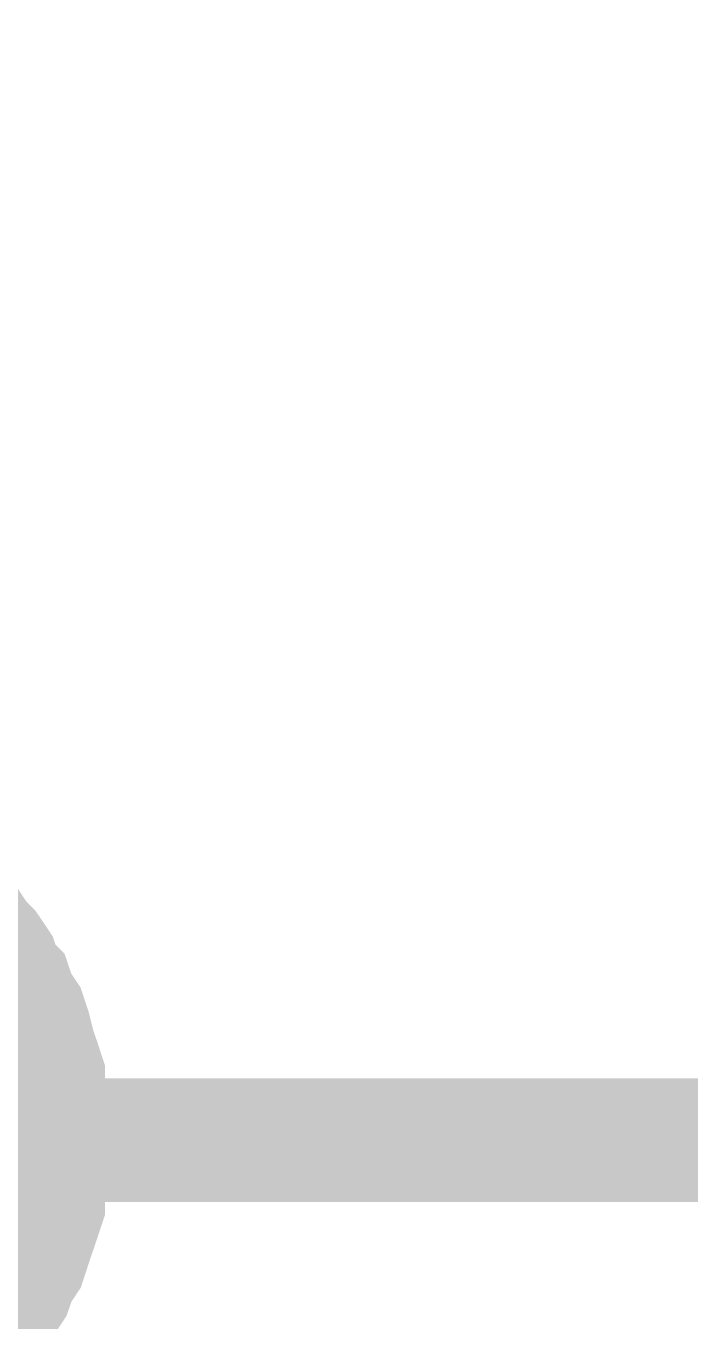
# Model space of a CAD drawing. Header units: inches. Extents: x 0 to 22.3, y 0 to 15.7.
# Drawn here: x 7.628 to 7.6913, y 9.5822 to 9.7057 of the extents above; entities that cross this region are included whole.
import ezdxf

# ---------------------------------------------------------------- set-up
doc = ezdxf.new("R2010")
doc.units = ezdxf.units.IN
doc.header["$MEASUREMENT"] = 0
doc.layers.add('Sheet', color=255, linetype='Continuous')

msp = doc.modelspace()

# ---------------------------------------------------------------- linework, layer by layer
at = {"layer": 'Sheet'}
for points in [[(7.23, 9.59945, 0.0118, 0.0118, 0), (8.00003, 9.59945, 0.0118, 0.0118, 0), (8.00003, 9.69979, 0.0118, 0.0118, 0)], [(7.63004, 9.59945, 0.0118, 0.0118, 0), (7.63004, 9.60122, 0.0118, 0.0118, 0), (7.63004, 9.60255, 0.0118, 0.0118, 0), (7.6296, 9.60387, 0.0118, 0.0118, 0), (7.6296, 9.60564, 0.0118, 0.0118, 0), (7.62916, 9.60697, 0.0118, 0.0118, 0), (7.62871, 9.60829, 0.0118, 0.0118, 0), (7.62827, 9.61006, 0.0118, 0.0118, 0), (7.62783, 9.61139, 0.0118, 0.0118, 0), (7.62695, 9.61271, 0.0118, 0.0118, 0), (7.6265, 9.61404, 0.0118, 0.0118, 0), (7.62562, 9.61492, 0.0118, 0.0118, 0), (7.62518, 9.61625, 0.0118, 0.0118, 0), (7.62429, 9.61758, 0.0118, 0.0118, 0), (7.62341, 9.61846, 0.0118, 0.0118, 0), (7.62253, 9.61979, 0.0118, 0.0118, 0), (7.6212, 9.62067, 0.0118, 0.0118, 0)], [(7.61811, 9.57559, 0.0118, 0.0118, 0), (7.61943, 9.57647, 0.0118, 0.0118, 0), (7.62032, 9.57735, 0.0118, 0.0118, 0), (7.6212, 9.57868, 0.0118, 0.0118, 0), (7.62253, 9.57956, 0.0118, 0.0118, 0), (7.62341, 9.58045, 0.0118, 0.0118, 0), (7.62429, 9.58177, 0.0118, 0.0118, 0), (7.62518, 9.5831, 0.0118, 0.0118, 0), (7.62562, 9.58398, 0.0118, 0.0118, 0), (7.6265, 9.58531, 0.0118, 0.0118, 0), (7.62695, 9.58664, 0.0118, 0.0118, 0), (7.62783, 9.58796, 0.0118, 0.0118, 0), (7.62827, 9.58929, 0.0118, 0.0118, 0), (7.62871, 9.59061, 0.0118, 0.0118, 0), (7.62916, 9.59194, 0.0118, 0.0118, 0), (7.6296, 9.59327, 0.0118, 0.0118, 0), (7.6296, 9.59503, 0.0118, 0.0118, 0), (7.63004, 9.59636, 0.0118, 0.0118, 0), (7.63004, 9.59813, 0.0118, 0.0118, 0), (7.63004, 9.59945, 0.0118, 0.0118, 0)]]:
    msp.add_lwpolyline(points, format="xyseb", dxfattribs=at)

doc.saveas('drawing.dxf')
